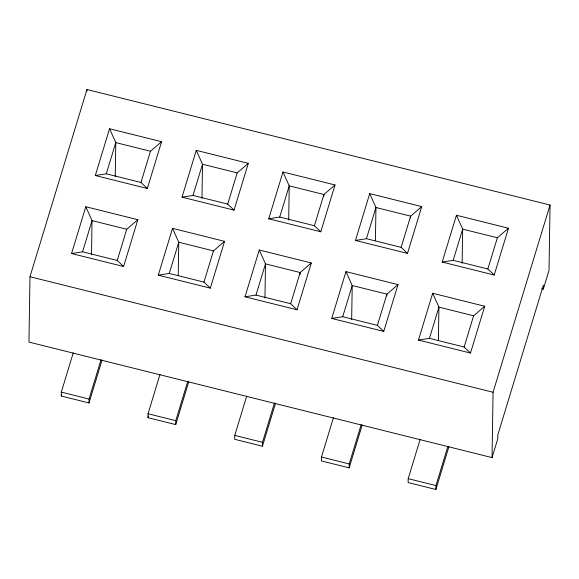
<?xml version="1.0" encoding="UTF-8"?>
<svg xmlns="http://www.w3.org/2000/svg" width="579" height="579" viewBox="0 0 579 579"><rect width="100%" height="100%" fill="white"/><g stroke="black" fill="none" stroke-linecap="round" stroke-linejoin="round"><path stroke-width="0.87" d="M543.326 289.102L549.022 270.379L550.05 205.031L86.959 89.513L29.978 276.733L28.95 342.08L492.041 457.605L497.745 438.882L497.802 434.967L543.384 285.186L543.326 289.102L541.589 288.668M102.005 360.21L89 402.955L61.244 396.029L61.309 392.121L73.272 352.792M86.93 91.301L86.959 89.513M89 402.955L89.057 399.04L101.028 359.718M91.504 254.76L92.039 220.606L85.808 206.732L137.838 219.709L123.595 266.514L71.557 253.537L85.808 206.732M115.243 176.747L115.786 142.593L109.547 128.719L161.577 141.703L147.334 188.508L95.303 175.524L109.547 128.719M188.725 381.843L175.719 424.588L147.971 417.669L148.029 413.753L159.999 374.425M175.719 424.588L175.777 420.672L187.748 381.351M178.238 275.495L178.766 242.239L172.528 228.365L224.558 241.342L210.315 288.147L158.284 275.17L172.528 228.365M201.97 198.38L202.505 164.233L196.267 150.352L248.304 163.336L234.054 210.141L182.023 197.157L196.267 150.352M246.719 396.058L234.748 435.386L234.69 439.302L262.439 446.221L275.452 403.476M262.439 446.221L262.504 442.313L274.468 402.984M264.95 298.026L265.486 263.872L259.247 249.998L311.285 262.975L297.034 309.787L245.004 296.803L259.247 249.998M288.689 220.013L289.225 185.866L282.986 171.985L335.024 184.969L320.78 231.774L268.743 218.79L282.986 171.985M300.146 274.323L300.175 272.528L311.285 262.975M323.885 196.317L323.914 194.515L335.024 184.969M333.439 417.698L321.475 457.019L321.41 460.935L349.166 467.854L362.172 425.109M349.166 467.854L349.224 463.945L361.195 424.617M351.67 319.659L352.206 285.505L345.967 271.631L398.005 284.607L383.761 331.42L331.724 318.436L345.967 271.631M375.424 240.748L375.945 207.499L369.713 193.618L421.744 206.602L407.5 253.407L355.47 240.43L369.713 193.618M386.866 295.956L386.895 294.161L398.005 284.607M410.605 217.95L410.634 216.148L421.744 206.602M420.166 439.331L408.195 478.652L408.13 482.568L435.886 489.487L448.891 446.742M435.886 489.487L435.944 485.578L447.914 446.25M438.404 340.394L438.925 307.138L432.694 293.264L484.724 306.248L470.481 353.052L418.451 340.068L432.694 293.264M462.136 263.286L462.672 229.132L456.433 215.25L508.463 228.235L494.22 275.039L442.19 262.063L456.433 215.25M492.041 457.605L493.069 392.258L550.05 205.031M71.557 253.537L82.544 251.814L92.039 220.606L126.729 229.262L137.838 219.709M95.303 175.524L106.283 173.801L115.786 142.593L150.475 151.249L161.577 141.703M61.244 396.029L61.765 394.321M123.595 266.514L117.233 260.463L126.729 229.262M147.334 188.508L140.972 182.457L150.475 151.249M158.284 275.17L169.263 273.447L178.766 242.239L213.448 250.895L224.558 241.342M182.023 197.157L193.01 195.434L202.505 164.233L237.195 172.882L248.304 163.336M147.971 417.669L148.492 415.954M210.315 288.147L203.953 282.096L213.448 250.895M234.054 210.141L227.699 204.09L237.195 172.882M245.004 296.803L255.99 295.08L265.486 263.872L300.175 272.528L290.68 303.729L297.034 309.787M268.743 218.79L279.729 217.067L289.225 185.866L323.914 194.515L314.419 225.723L320.78 231.774M331.724 318.436L342.71 316.713L352.206 285.505L386.895 294.161L377.399 325.362L383.761 331.42M355.47 240.43L366.449 238.7L375.945 207.499L410.634 216.148L401.138 247.356L407.5 253.407M418.451 340.068L429.43 338.346L438.925 307.138L473.615 315.794L484.724 306.248M442.19 262.063L453.176 260.333L462.672 229.132L497.361 237.788L508.463 228.235M470.481 353.052L464.119 347.002L473.615 315.794M494.22 275.039L487.865 268.989L497.361 237.788M106.283 173.801L140.972 182.457M193.01 195.434L227.699 204.09M279.729 217.067L314.419 225.723M366.449 238.7L401.138 247.356M453.176 260.333L487.865 268.989M82.544 251.814L117.233 260.463M169.263 273.447L203.953 282.096M255.99 295.08L290.68 303.729M342.71 316.713L377.399 325.362M429.43 338.346L464.119 347.002M29.978 276.733L493.069 392.258M61.309 392.121L89.057 399.04M148.029 413.753L175.777 420.672M234.748 435.386L262.504 442.313M321.475 457.019L349.224 463.945M408.195 478.652L435.944 485.578"/></g></svg>
